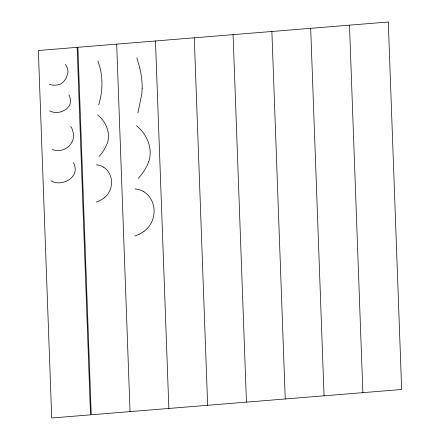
<?xml version="1.0" encoding="UTF-8"?>
<svg xmlns="http://www.w3.org/2000/svg" width="440" height="440" viewBox="0 0 440 440"><rect width="100%" height="100%" fill="white"/><g stroke="black" fill="none" stroke-linecap="round" stroke-linejoin="round"><path stroke-width="0.66" d="M142.131 88.561L141.933 92.285A58.63 54.918 -25.1 0 1 141.647 94.87L137.901 112.915M98.742 104.737C103.054 90.519 103.246 75.108 97.9 61.133M148.753 161.667L146.922 166.018L144.546 170.159A54.725 51.26 -25.1 0 1 138.353 178.261M104.005 197.956C114.004 190.537 114.263 173.882 103.455 167.096M144.078 231.22C157.124 222.002 157.762 200.503 143.869 191.796M139.123 234.207L137.792 234.834A36.834 34.502 -25.1 0 1 134.811 236.044M49.352 84.436L52.58 85.107A19.074 17.864 -25.1 0 0 56.826 85.047L59.829 84.348A8.426 7.893 -25.1 0 0 61.435 83.534L63.388 81.895L65.274 79.481A19.789 18.535 -25.1 0 0 66.572 77.16L67.903 72.837A10.78 10.098 -25.1 0 0 67.958 71.066L67.227 67.777L65.423 64.328M51.101 180.879C61.446 187.011 79.233 178.073 74.443 164.995A20.345 19.058 -25.1 0 0 73.43 162.547M49.588 110.858L52.261 111.914A13.415 12.562 -25.1 0 0 55.677 112.481L57.64 112.415A17.578 16.462 -25.1 0 0 62.414 111.326L66.352 109.186L69.245 105.947A9.185 8.602 -25.1 0 0 70.092 103.939L70.444 101.717L70.246 98.808A16.401 15.362 -25.1 0 0 69.438 95.992L68.97 94.947M136.422 125.703C146.229 133.469 152.389 146.625 149.457 159.148A28.243 26.455 -25.1 0 1 148.753 161.667M97.57 114.851C105.325 120.989 110.193 131.389 107.877 141.29A22.33 20.917 -25.1 0 1 107.322 143.281L104.28 149.54A43.5 40.75 -25.1 0 1 99.099 156.398M136.84 57.756L139.854 68.09M349.492 25.163L362.852 392.656M310.69 28.32L324.049 395.813M271.887 31.482L285.247 398.976M233.09 34.645L246.444 402.138M194.288 37.807L207.642 405.295M155.485 40.964L168.845 408.458M116.683 44.127L130.042 411.62M135.003 188.931A20.73 19.415 -25.1 0 1 143.907 191.73M144.117 231.27A28.479 26.681 -25.1 0 1 139.112 234.179M139.772 68.112A95.986 89.909 -25.1 0 1 142.197 88.561M96.454 164.835A16.39 15.351 -25.1 0 1 103.493 167.046M104.049 198.011A22.088 20.686 -25.1 0 1 99.693 200.602L98.654 201.124A29.117 27.275 -25.1 0 1 96.3 202.081M52.245 149.529A17.628 16.511 -25.1 0 0 59.752 150.453A14.674 13.745 -25.1 0 0 68.97 146.119L70.466 144.413A15.901 14.889 -25.1 0 0 73.304 138.358L73.513 133.59L72.012 128.634A22.198 20.79 -25.1 0 0 70.758 126.39M77.149 47.344L38.352 50.507L51.706 418L90.508 414.838L77.149 47.344M388.295 22L77.886 47.289L91.24 414.777L401.649 389.493L388.295 22"/></g></svg>
